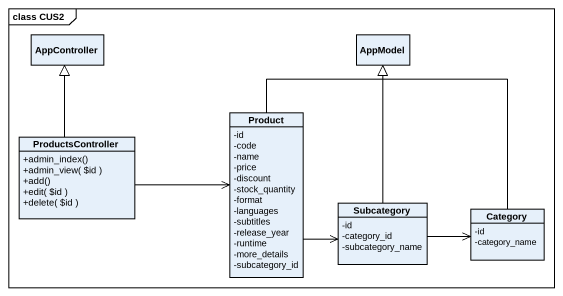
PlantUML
@startuml
mainframe class CUS2
hide circle
hide empty members
skinparam classAttributeIconSize 0
class AppController
class AppModel
class Product {
  -id
  -code
  -name
  -price
  -discount
  -stock_quantity
  -format
  -languages
  -subtitles
  -release_year
  -runtime
  -more_details
  -subcategory_id
}
class ProductsController {
  +admin_index()
  +admin_view( ~$id )
  +add()
  +edit( ~$id )
  +delete( ~$id )
}
class Subcategory {
  -id
  -category_id
  -subcategory_name
}
class Category {
  -id
  -category_name
}
Product -up-|> AppModel
Product -right-> Subcategory
ProductsController -up-|> AppController
ProductsController -right-> Product
Subcategory -up-|> AppModel
Subcategory -right-> Category
Category -up-|> AppModel
@enduml
